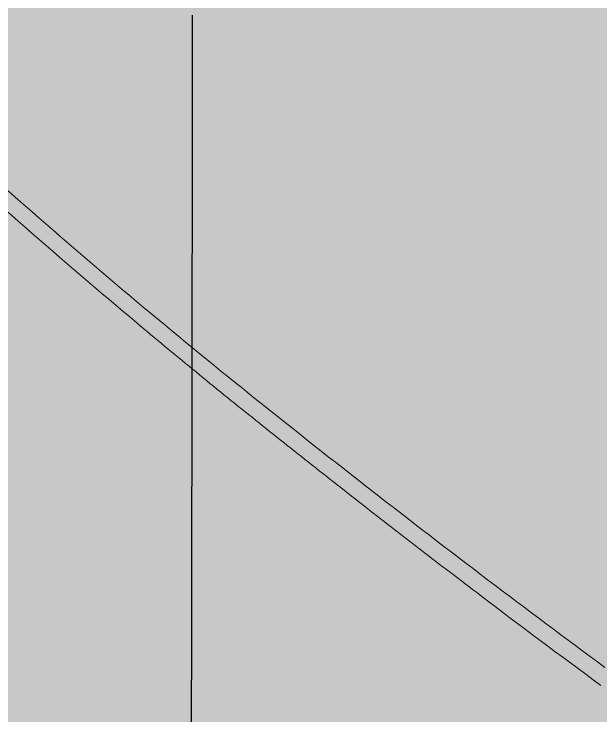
# Model space of a CAD drawing. Header units: metres. Extents: x -1161 to -1081, y 0 to 563.
# Drawn here: x -1112.6634 to -1112.5126, y 509.6536 to 509.834 of the extents above; entities that cross this region are included whole.
import ezdxf

# ---------------------------------------------------------------- set-up
doc = ezdxf.new("R2010")
doc.units = ezdxf.units.M
for name, color, linetype, lineweight in [('A-DETL-GENF', 7, 'Continuous', 9), ('A-FLOR', 7, 'Continuous', 50), ('A-GENM', 7, 'Continuous', 35)]:
    doc.layers.add(name, color=color, linetype=linetype, lineweight=lineweight)

# ---------------------------------------------------------------- blocks, each defined once
blk = doc.blocks.new('T2DPAA-T2D-C3S-RS-M3D-100334_rvt-1-DRG-2873121 - DECK SLAB GENERAL ARRANGEMENT PLAN')
at = {"layer": 'A-GENM', "color": 9, "lineweight": 25, "true_color": 0xbebebe, "flags": 128}
blk.add_lwpolyline([(-1112.61763, 509.83372), (-1112.61767, 509.80227), (-1112.61785, 509.68275), (-1112.61803, 509.56323), (-1112.6182, 509.44371), (-1112.61831, 509.37023)], dxfattribs=at)

msp = doc.modelspace()

# ---------------------------------------------------------------- hatches: boundary and pattern name
at = {"layer": 'A-DETL-GENF', "true_color": 0xc0c0c0, "transparency": 33554624}
msp.add_hatch(color=9, dxfattribs=at).paths.add_polyline_path([(-1111.40376, 509.31037), (-1111.40331, 509.5528), (-1111.39387, 509.607), (-1111.5505, 509.66391), (-1111.70314, 509.7308), (-1111.85115, 509.80739), (-1111.99391, 509.89336), (-1115.8383, 510.03735), (-1115.89856, 510.08754), (-1115.95147, 510.13587), (-1116.27819, 509.86735), (-1116.17796, 509.77246), (-1116.06642, 509.68038), (-1115.95988, 509.60304), (-1115.84273, 509.52916), (-1111.42606, 509.31147)])

# ---------------------------------------------------------------- linework, layer by layer
at = {"layer": 'A-FLOR', "color": 9, "lineweight": 18, "true_color": 0xc2c2c2}
for points, knots in [([(-1112.51259, 509.66138), (-1112.52308, 509.66913), (-1112.53862, 509.68076), (-1112.55891, 509.69627), (-1112.57394, 509.70794), (-1112.58869, 509.71953), (-1112.60319, 509.73106), (-1112.61755, 509.7427), (-1112.63667, 509.75855), (-1112.66061, 509.7791), (-1112.68891, 509.80434), (-1112.71657, 509.83012), (-1112.75285, 509.86521), (-1112.78402, 509.89635), (-1112.8055, 509.91929), (-1112.8097, 509.92383)], [-1, -1, -1, -1, -0.999, -0.9985, -0.998, -0.9975, -0.997, -0.9965, -0.996, -0.995, -0.994, -0.993, -0.992, -0.99, -0.98950895, -0.98950895, -0.98950895, -0.98950895]), ([(-1112.80416, 509.92353), (-1112.80098, 509.92012), (-1112.78058, 509.89847), (-1112.75062, 509.8686), (-1112.71452, 509.83374), (-1112.68697, 509.80811), (-1112.65887, 509.78307), (-1112.62077, 509.75041), (-1112.57172, 509.71131), (-1112.5318, 509.68094), (-1112.51159, 509.66605)], [-0.06482501, -0.06482501, -0.06482501, -0.06482501, -0.0625, -0.05, -0.04375, -0.0375, -0.03125, -0.025, -0.0125, 0, 0, 0, 0])]:
    msp.add_open_spline(points, degree=3, knots=knots, dxfattribs=at)

# ---------------------------------------------------------------- block references
at = {"lineweight": 5}
msp.add_blockref('T2DPAA-T2D-C3S-RS-M3D-100334_rvt-1-DRG-2873121 - DECK SLAB GENERAL ARRANGEMENT PLAN', (0, 0), dxfattribs=at)

doc.saveas('drawing.dxf')
